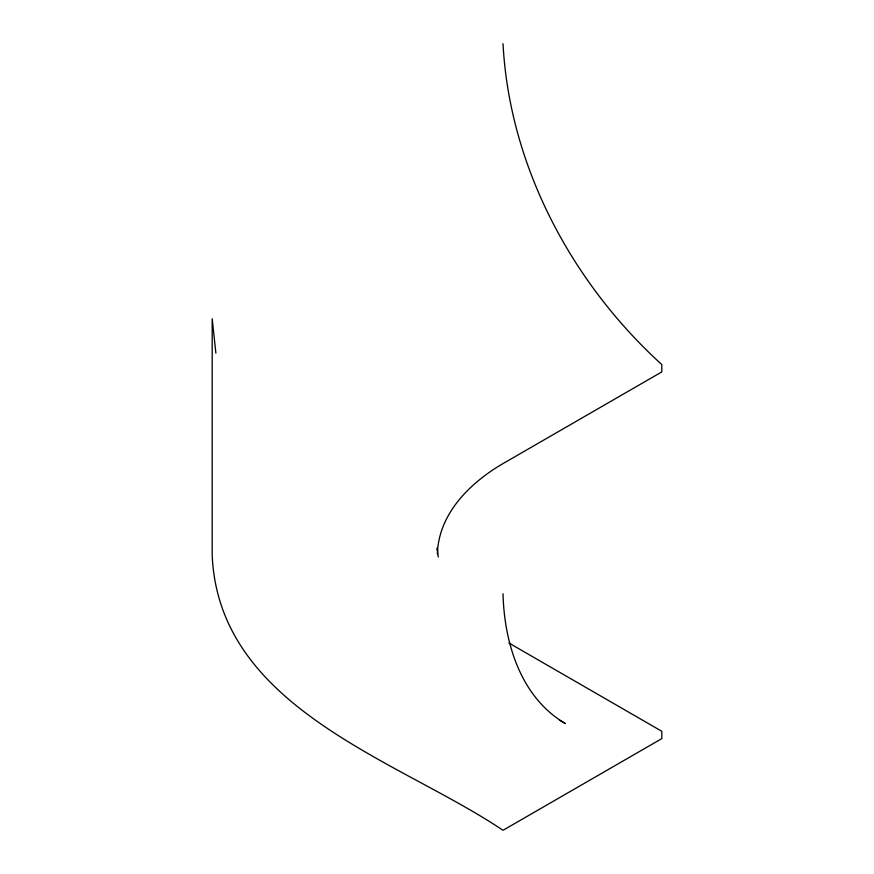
<?xml version="1.0" encoding="UTF-8"?>
<svg xmlns="http://www.w3.org/2000/svg" width="874" height="874" viewBox="0 0 874 874"><rect width="100%" height="100%" fill="white"/><g stroke="black" fill="none" stroke-linecap="round" stroke-linejoin="round"><path stroke-width="1.31" d="M437.393 553.963C438.508 513.693 470.212 482.645 503.02 463.591L661.804 371.909L661.804 364.578C571.782 282.695 509.476 166.224 503.02 43.7M508.897 643.002L661.804 731.287L661.804 738.617L503.02 830.3C398.773 760.161 218.784 708.803 212.196 555.263L212.196 318.737L215.878 353.151M559.426 720.132L565.336 723.541C520.653 697.321 504.232 642.751 503.02 593.763M438.278 557.044L437.24 547.932L437.24 550.38"/></g></svg>
